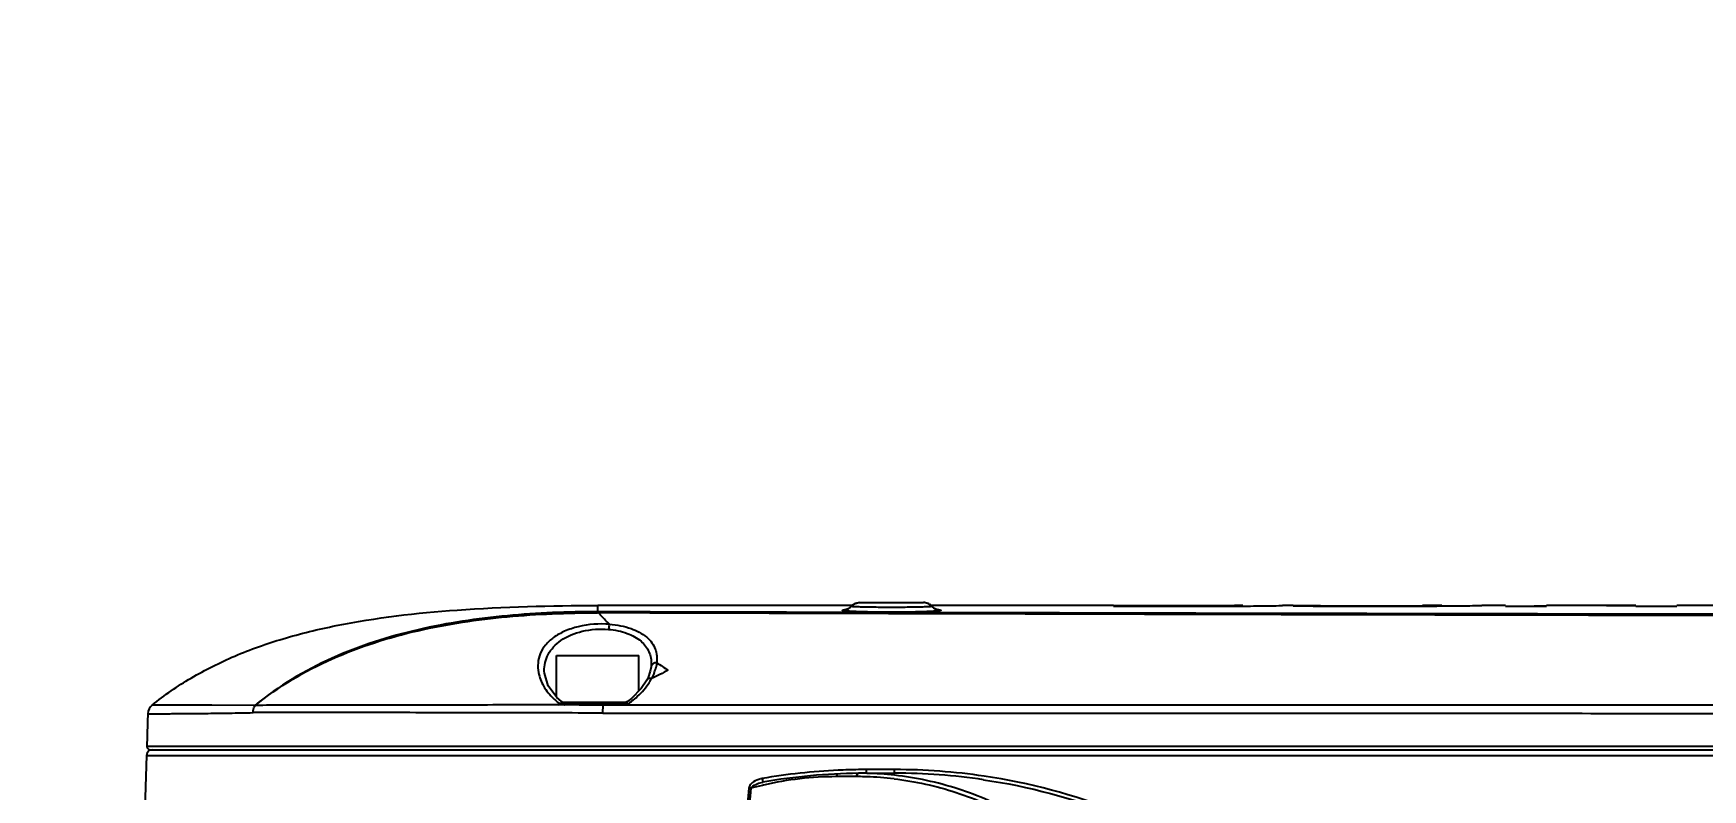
# Model space of a CAD drawing. Header units: millimetres. Extents: x 5828 to 6704, y 123 to 421.
# Drawn here: x 6568.03 to 6577.49, y 251.95 to 256.24 of the extents above; entities that cross this region are included whole.
import ezdxf

# ---------------------------------------------------------------- set-up
doc = ezdxf.new("R2010")
doc.units = ezdxf.units.MM
for name, color, linetype in [('外形图', 7, 'Continuous'), ('尺寸标注', 7, 'Continuous'), ('运动范围', 7, 'Continuous')]:
    doc.layers.add(name, color=color, linetype=linetype)
doc.styles.add('微软雅黑', font='msyh.ttc', dxfattribs={"height": 1.5})
doc.dimstyles.new('尺寸标注_1_15比例', dxfattribs={"dimtxt": 1.5, "dimasz": 1.25, "dimexe": 0.5, "dimexo": 0.4, "dimgap": 0.5, "dimtad": 1, "dimdec": 1, "dimlfac": 15, "dimdsep": 46, "dimtxsty": '微软雅黑', "dimcen": 0.09, "dimadec": 0, "dimazin": 0, "dimtp": 0.01, "dimtm": 0.01, "dimtfac": 1, "dimtdec": 1, "dimtofl": 0, "dimtmove": 0, "dimatfit": 3, "dimfxl": 1, "dimtolj": 1, "dimarcsym": 0})

# ---------------------------------------------------------------- blocks, each defined once
blk = doc.blocks.new('*D769')
at = {"layer": 'Defpoints', "color": 0}
for p in [(6596.5117, 262.0217), (6628.0363, 256.1115), (6551.3884, 249.6138), (6591.2263, 249.6258), (6637.3008, 249.6138)]:
    blk.add_point(p, dxfattribs=at)
at = {"layer": '尺寸标注', "color": 0, "lineweight": -2}
blk.add_arc((6591.1582, 249.6138), 13.5135, 15.29432, 174.69825, dxfattribs=at)
at = {"layer": '尺寸标注', "color": 0}
for points in [[(6603.9899, 253.1328), (6604.3964, 253.224), (6604.4667, 251.9587)], [(6577.4944, 250.8721), (6577.9106, 250.8528), (6577.6447, 249.6138)]]:
    blk.add_solid(points, dxfattribs=at)
at = {"layer": '尺寸标注', "color": 0, "insert": (6589.8699, 264.3502), "char_height": 1.5, "attachment_point": 5, "rotation": 4.99629, "style": '微软雅黑'}
blk.add_mtext('\\A1;-\\A1;170%%d', dxfattribs=at)

msp = doc.modelspace()

# ---------------------------------------------------------------- linework, layer by layer
at = {"layer": '外形图', "color": 7, "linetype": 'Continuous'}
for p, q in [((6572.7125, 253.0138), (6572.6853, 253.008)), ((6572.7125, 253.0138), (6573.0735, 253.0138)), ((6571.2312, 252.9554), (6571.2246, 252.9554)), ((6571.2312, 252.9554), (6571.2246, 252.9554)), ((6571.2263, 252.9614), (6571.2263, 252.9971)), ((6572.6703, 252.9971), (6571.2263, 252.9971)), ((6571.2329, 252.9614), (6571.2263, 252.9614)), ((6572.6853, 253.008), (6572.6631, 252.992)), ((6572.6631, 252.9919), (6572.6631, 252.992)), ((6574.1512, 252.9971), (6573.1157, 252.9971)), ((6573.1228, 252.992), (6573.1229, 252.9919)), ((6574.5866, 252.9956), (6574.1512, 252.9956)), ((6574.1512, 252.9934), (6574.5918, 252.9934)), ((6574.5866, 252.9934), (6574.5866, 252.9956)), ((6574.5918, 252.9956), (6574.5866, 252.9956)), ((6575.0729, 252.9961), (6575.1085, 252.9971)), ((6575.1069, 252.997), (6575.1086, 252.9971)), ((6575.1085, 252.9971), (6575.1086, 252.9971)), ((6575.1695, 252.9971), (6575.1086, 252.9971)), ((6575.324, 252.9939), (6575.324, 252.9963)), ((6575.6249, 252.993), (6575.6249, 252.9955)), ((6576.0127, 252.9971), (6575.904, 252.9963)), ((6575.9576, 252.9967), (6575.904, 252.9963)), ((6575.904, 252.9938), (6575.904, 252.9963)), ((6576.013, 252.9945), (6576.013, 252.9971)), ((6576.0687, 252.995), (6576.0968, 252.9953)), ((6576.2163, 252.9968), (6576.2406, 252.9971)), ((6576.3749, 252.9971), (6576.2406, 252.9971)), ((6576.3749, 252.9933), (6576.3749, 252.9971)), ((6576.3749, 252.9933), (6576.6062, 252.9933)), ((6576.6062, 252.9945), (6576.5375, 252.9935)), ((6576.6062, 252.9944), (6576.5375, 252.9935)), ((6576.6062, 252.9971), (6576.6062, 252.9933)), ((6576.7085, 252.9971), (6576.6062, 252.9971)), ((6577.1136, 252.9941), (6577.1196, 252.994)), ((6577.1137, 252.994), (6577.1137, 252.9968)), ((6577.2193, 252.9934), (6577.3449, 252.9934)), ((6577.3449, 252.9971), (6577.3449, 252.9934)), ((6577.695, 252.9971), (6577.3449, 252.9971)), ((6570.993, 252.4793), (6570.993, 252.7138)), ((6570.993, 252.7138), (6571.4597, 252.7138)), ((6571.4597, 252.5133), (6571.4597, 252.7138)), ((6571.5301, 252.6641), (6571.5292, 252.65)), ((6571.5292, 252.65), (6571.5292, 252.65)), ((6570.9232, 252.625), (6570.9232, 252.6258)), ((6571.5041, 252.5739), (6571.5041, 252.5738)), ((6571.0197, 252.4544), (6570.9952, 252.4763)), ((6571.0197, 252.4544), (6571.0212, 252.452)), ((6571.0197, 252.4544), (6571.0197, 252.4544)), ((6571.0269, 252.45), (6571.0197, 252.4544)), ((6571.0405, 252.4471), (6571.0269, 252.45)), ((6571.3767, 252.4471), (6571.0373, 252.4471)), ((6571.3883, 252.4497), (6571.3755, 252.4471)), ((6571.3947, 252.4532), (6571.3883, 252.4497)), ((6571.3936, 252.4521), (6571.3949, 252.4533)), ((6571.4185, 252.4713), (6571.3949, 252.4534)), ((6571.3949, 252.4533), (6571.3949, 252.4534)), ((6569.2839, 252.4316), (6568.6997, 252.4332)), ((6570.9924, 252.4342), (6570.9585, 252.4343)), ((6571.0028, 252.4342), (6570.9924, 252.4342)), ((6571.0034, 252.4335), (6570.9929, 252.4336)), ((6571.0191, 252.4341), (6571.0028, 252.4342)), ((6571.0165, 252.4375), (6571.2657, 252.4376)), ((6571.0368, 252.4341), (6571.0191, 252.4341)), ((6571.04, 252.434), (6571.0368, 252.4341)), ((6571.0404, 252.4334), (6571.0373, 252.4334)), ((6571.426, 252.4327), (6571.2573, 252.4326)), ((6571.2672, 252.4326), (6571.2573, 252.4326)), ((6571.3941, 252.4376), (6571.2657, 252.4376)), ((6571.3767, 252.4326), (6571.2672, 252.4326)), ((6571.426, 252.4327), (6571.3767, 252.4326)), ((6568.6713, 252.1635), (6568.667, 252.1482)), ((6568.6687, 252.2011), (6585.6857, 252.2011)), ((6568.6888, 252.1805), (6586.8941, 252.1805)), ((6568.667, 252.1482), (6568.6562, 251.7908)), ((6568.667, 252.1482), (6585.8254, 252.1482)), ((6572.9123, 252.0678), (6572.7508, 252.0678)), ((6572.9123, 252.0676), (6572.9099, 252.0678)), ((6572.156, 251.9952), (6572.156, 251.9952)), ((6572.1561, 251.9952), (6572.1635, 251.9967)), ((6572.6959, 252.0277), (6572.5804, 252.0277)), ((6572.752, 252.0471), (6572.911, 252.0471))]:
    msp.add_line(p, q, dxfattribs=at)
for points in [[(6573.1228, 252.992), (6573.1006, 253.008), (6573.0735, 253.0138)], [(6572.6631, 252.992), (6572.6603, 252.989), (6572.6457, 252.9783), (6572.6344, 252.9737), (6572.6306, 252.9727)], [(6573.1552, 252.9727), (6573.1552, 252.9727), (6573.1503, 252.974), (6573.1391, 252.979), (6573.1254, 252.9893), (6573.1228, 252.992)], [(6575.0729, 252.9961), (6575.0891, 252.9964), (6575.1007, 252.9968), (6575.1069, 252.997)], [(6571.5292, 252.65), (6571.5245, 252.6248), (6571.5121, 252.5901), (6571.5041, 252.5739)], [(6570.9952, 252.4763), (6570.9463, 252.542), (6570.9239, 252.6138), (6570.9232, 252.625)], [(6571.5041, 252.5738), (6571.4737, 252.5277), (6571.4185, 252.4713)], [(6568.675, 252.3838), (6568.6735, 252.341), (6568.6706, 252.2555), (6568.6687, 252.2011)], [(6569.2839, 252.4316), (6569.0383, 252.4326), (6568.8485, 252.4332), (6568.7375, 252.4334), (6568.6997, 252.4332)], [(6568.6687, 252.2011), (6568.6709, 252.1914), (6568.6783, 252.1834), (6568.6887, 252.1805)], [(6568.7003, 252.1805), (6568.6835, 252.1759), (6568.6713, 252.1635)]]:
    msp.add_lwpolyline(points, dxfattribs=at)
for centre, radius, start, end in [((6572.6136, 253.037), 0.0671, 270.01885, 284.70554), ((6572.6515, 252.7326), 0.2414, 95.02082, 96.33881), ((6572.6138, 253.0364), 0.0664, 284.72474, 290.59243), ((6572.6137, 253.0366), 0.0667, 290.59871, 299.846), ((6572.6136, 253.0367), 0.0668, 299.8751, 309.22313), ((6572.6137, 253.0366), 0.0667, 309.20985, 317.80963), ((6572.7125, 252.9472), 0.0666, 111.38631, 116.81905), ((6573.0735, 252.9472), 0.0666, 63.18486, 68.61265), ((6573.1723, 253.0367), 0.0667, 222.192, 231.15922), ((6573.1724, 253.0367), 0.0668, 231.14501, 239.45923), ((6573.1723, 253.0367), 0.0667, 239.49196, 251.08477), ((6573.1722, 253.0363), 0.0664, 251.09843, 255.14399), ((6573.1723, 253.037), 0.0671, 255.16194, 269.9808), ((6573.135, 252.7383), 0.2357, 83.57402, 84.95931), ((6574.6123, 316.9992), 64.0058, 269.981661, 270.237108), ((6575.6117, 299.8999), 46.9069, 269.45978, 270.01607), ((6575.6118, 305.3681), 52.3726, 269.68513, 270.01426), ((6575.6445, 295.7166), 42.7211, 269.97362, 270.34804), ((6575.6539, 295.9019), 42.9089, 269.96119, 270.55387), ((6575.6976, 289.8861), 36.8929, 270.62012, 270.80558), ((6576.5015, 255.1662), 2.173, 270.6343, 270.94856), ((6576.7086, 226.0465), 26.9507, 89.41996, 90.00019), ((6576.9816, 225.7989), 27.1982, 90.00043, 90.28239), ((6576.9816, 225.7979), 27.1992, 89.7218, 90.00042), ((6576.7085, 226.0395), 26.9577, 89.13888, 89.41996), ((6571.3107, 252.7067), 0.253, 338.5025, 345.11604), ((6571.3269, 252.7021), 0.2362, 345.18901, 345.71906), ((6572.7873, 254.4568), 2.1645, 235.49537, 237.56505), ((6571.202, 252.7619), 0.3751, 328.13845, 331.65782), ((6573.5908, 248.5013), 4.5722, 115.44563, 116.75926), ((6571.2233, 252.734), 0.3615, 227.12377, 231.16944), ((6571.2329, 252.7458), 0.3768, 231.14875, 232.36006), ((6571.2367, 252.7507), 0.3829, 232.35967, 233.4601), ((6571.2403, 252.7556), 0.389, 233.46078, 234.86778), ((6571.0444, 252.439), 0.0267, 157.26321, 162.32615), ((6571.0456, 252.4058), 0.0429, 118.18008, 120.61016), ((6571.032, 252.4757), 0.0314, 256.34732, 261.67396), ((6571.0424, 252.412), 0.0359, 114.54376, 118.20547), ((6571.0373, 252.4761), 0.0289, 259.23178, 269.97897), ((6571.3766, 252.4789), 0.0317, 270.0636, 283.6255), ((6571.3766, 252.4789), 0.0318, 283.65372, 292.0298), ((6571.38, 252.4785), 0.0342, 278.00491, 283.13425), ((6571.3797, 252.4799), 0.0356, 283.17194, 293.1401), ((6571.3764, 252.4793), 0.0322, 292.04704, 302.2231), ((6571.1923, 252.7595), 0.3799, 302.08893, 303.66688), ((6571.1892, 252.7641), 0.3855, 303.66534, 304.52353), ((6571.1844, 252.771), 0.3938, 304.52909, 306.80764), ((6568.7417, 252.3814), 0.0667, 129.00165, 177.95178), ((6570.8768, 212.499), 39.9353, 89.45409, 89.76587), ((6573.1683, 249.2545), 3.7083, 120.86599, 121.01885), ((6572.7501, 248.5917), 3.476, 90.73858, 92.64172), ((6572.7502, 248.5909), 3.4769, 89.98873, 90.73868), ((6572.9079, 248.5579), 3.5099, 81.64485, 89.92808), ((6572.5913, 250.1505), 1.8782, 103.27921, 105.34478), ((6572.2001, 251.8107), 0.2104, 101.29206, 103.65904), ((6572.7504, 248.5936), 3.4741, 92.64665, 99.80288), ((6572.5891, 250.1597), 1.8687, 103.04368, 103.27763), ((6572.7512, 248.5881), 3.4591, 90.74998, 99.78104), ((6572.5818, 250.1943), 1.8333, 90.04293, 103.06564), ((6572.6996, 250.3437), 1.6839, 89.81406, 90.12522), ((6572.6994, 250.3185), 1.7092, 88.2678, 89.81095), ((6572.752, 248.5678), 3.4793, 90.00008, 90.75826), ((6572.7059, 250.2269), 1.8202, 88.55652, 89.63735), ((6572.696, 250.2309), 1.7968, 83.26613, 88.24502), ((6572.7056, 250.2203), 1.8269, 83.57468, 88.55374), ((6572.9111, 248.581), 3.4661, 81.65411, 90.00221), ((6619.8772, 247.4368), 48.0079, 174.59034, 174.79589), ((6619.8698, 247.4372), 47.9892, 174.58998, 174.79556), ((6572.0027, 251.11), 0.8566, 83.88088, 84.61602)]:
    msp.add_arc(centre, radius, start, end, dxfattribs=at)
for points in [[(6572.6882, 253.0092), (6572.6959, 253.0122), (6572.7043, 253.0138), (6572.7125, 253.0138)], [(6573.0978, 253.0092), (6573.0901, 253.0122), (6573.0817, 253.0138), (6573.0735, 253.0138)], [(6572.6631, 252.9919), (6572.6685, 252.9979), (6572.6752, 253.003), (6572.6825, 253.0066)], [(6573.1229, 252.9919), (6573.1174, 252.9979), (6573.1108, 253.003), (6573.1035, 253.0066)], [(6571.5611, 252.6731), (6571.56, 252.6632), (6571.5582, 252.6534), (6571.5557, 252.6438)], [(6571.5461, 252.614), (6571.542, 252.6037), (6571.5374, 252.5936), (6571.5322, 252.5838)], [(6571.0189, 252.4471), (6571.0183, 252.4451), (6571.0178, 252.4431), (6571.0173, 252.4411)], [(6571.0189, 252.4471), (6571.0208, 252.4463), (6571.0226, 252.4457), (6571.0246, 252.4452)], [(6571.0212, 252.452), (6571.0245, 252.4499), (6571.0282, 252.4484), (6571.0319, 252.4476)], [(6571.0274, 252.4447), (6571.0296, 252.4456), (6571.0319, 252.4465), (6571.0343, 252.4469)], [(6571.0343, 252.4469), (6571.0353, 252.447), (6571.0363, 252.4471), (6571.0373, 252.4471)], [(6571.3766, 252.4471), (6571.3788, 252.4471), (6571.381, 252.4465), (6571.3829, 252.4456)], [(6571.3829, 252.4456), (6571.3835, 252.4453), (6571.3842, 252.445), (6571.3848, 252.4447)], [(6571.3848, 252.4447), (6571.387, 252.4435), (6571.389, 252.442), (6571.391, 252.4404)], [(6571.0165, 252.4375), (6571.0188, 252.4394), (6571.0212, 252.4412), (6571.0238, 252.4427)], [(6571.0173, 252.4411), (6571.017, 252.4399), (6571.0167, 252.4387), (6571.0165, 252.4375)], [(6571.391, 252.4404), (6571.392, 252.4395), (6571.3931, 252.4386), (6571.3941, 252.4376)], [(6573.4142, 252.0104), (6573.6693, 251.9729), (6573.9219, 251.9062), (6574.1614, 251.8109)], [(6574.168, 251.8295), (6573.9276, 251.9256), (6573.6739, 251.9927), (6573.4179, 252.0305)]]:
    msp.add_open_spline(points, degree=3, dxfattribs=at)
for points, knots in [([(6568.6997, 252.4332), (6568.7693, 252.4896), (6568.9196, 252.5933), (6569.1701, 252.7176), (6569.4468, 252.8154), (6569.8661, 252.9171), (6570.4639, 252.9851), (6570.9603, 252.9972), (6571.2263, 252.9971)], [0, 0, 0, 0, 0.101904, 0.206901, 0.317403, 0.435178, 0.697301, 1, 1, 1, 1]), ([(6571.2263, 252.9614), (6571.0554, 252.9619), (6570.7133, 252.9489), (6570.2046, 252.8735), (6569.7133, 252.7176), (6569.4158, 252.54), (6569.2839, 252.4316)], [0, 0, 0, 0, 0.250084, 0.500156, 0.750186, 1, 1, 1, 1]), ([(6569.2839, 252.4315), (6569.4166, 252.5383), (6569.7144, 252.7133), (6570.2047, 252.8679), (6570.7124, 252.9427), (6571.0539, 252.9557), (6571.2246, 252.9554)], [0, 0, 0, 0, 0.249738, 0.499689, 0.74977, 1, 1, 1, 1]), ([(6571.2246, 252.9554), (6571.2248, 252.9568), (6571.2252, 252.9587), (6571.2257, 252.9611), (6571.2263, 252.9614)], [0, 0, 0, 0, 0.684566, 1, 1, 1, 1]), ([(6571.2312, 252.9554), (6571.2314, 252.9568), (6571.2319, 252.9587), (6571.2324, 252.9611), (6571.2329, 252.9614)], [0, 0, 0, 0, 0.685656, 1, 1, 1, 1]), ([(6583.6263, 252.9329), (6582.5927, 252.9315), (6580.5257, 252.9351), (6577.4259, 252.9399), (6574.3279, 252.9469), (6572.2632, 252.9525), (6571.2312, 252.9554)], [0, 0, 0, 0, 0.250176, 0.500278, 0.75024, 1, 1, 1, 1]), ([(6571.2937, 252.8906), (6571.288, 252.8961), (6571.2667, 252.9172), (6571.246, 252.939), (6571.2313, 252.9554)], [0, 0, 0, 0, 0.262882, 1, 1, 1, 1]), ([(6583.6264, 252.9421), (6583.1096, 252.9413), (6582.0761, 252.9424), (6580.5259, 252.9438), (6578.976, 252.9451), (6576.9102, 252.9484), (6574.3292, 252.9533), (6572.2647, 252.9586), (6571.2329, 252.9614)], [0, 0, 0, 0, 0.125092, 0.250173, 0.375237, 0.500275, 0.750239, 1, 1, 1, 1]), ([(6572.6548, 252.9644), (6572.6486, 252.9648), (6572.6385, 252.9654), (6572.6241, 252.9672), (6572.6186, 252.9674), (6572.6132, 252.9693), (6572.6137, 252.97)], [0, 0, 0, 0, 0.440375, 0.758792, 0.944413, 1, 1, 1, 1]), ([(6572.6137, 252.97), (6572.6137, 252.9703), (6572.6149, 252.9709), (6572.6183, 252.9718), (6572.622, 252.9723), (6572.6248, 252.9726)], [0, 0, 0, 0, 0.084689, 0.274129, 1, 1, 1, 1]), ([(6573.1304, 252.9644), (6573.0964, 252.9623), (6573.017, 252.9598), (6572.8923, 252.9586), (6572.7677, 252.9599), (6572.6885, 252.9623), (6572.6548, 252.9644)], [0, 0, 0, 0, 0.214464, 0.500757, 0.786623, 1, 1, 1, 1]), ([(6573.1229, 252.9919), (6573.1229, 252.9915), (6573.1206, 252.9913), (6573.118, 252.9907), (6573.1121, 252.9904), (6573.1047, 252.9898), (6573.095, 252.9894), (6573.0784, 252.9887), (6573.0534, 252.988), (6573.019, 252.9873), (6572.9798, 252.9868), (6572.9372, 252.9865), (6572.893, 252.9863), (6572.8488, 252.9865), (6572.8062, 252.9868), (6572.767, 252.9873), (6572.7326, 252.988), (6572.7075, 252.9887), (6572.691, 252.9894), (6572.6813, 252.9898), (6572.6738, 252.9904), (6572.668, 252.9907), (6572.6653, 252.9913), (6572.6631, 252.9915), (6572.6631, 252.9919)], [0, 0, 0, 0, 0.002635, 0.009926, 0.0219, 0.038474, 0.059479, 0.084707, 0.146908, 0.222641, 0.30899, 0.402626, 0.499976, 0.597327, 0.69097, 0.777333, 0.853081, 0.915292, 0.94052, 0.961523, 0.978097, 0.99007, 0.997362, 1, 1, 1, 1]), ([(6573.1723, 252.97), (6573.1728, 252.9693), (6573.1673, 252.9674), (6573.1617, 252.9672), (6573.1469, 252.9653), (6573.1366, 252.9648), (6573.1304, 252.9644)], [0, 0, 0, 0, 0.055593, 0.241325, 0.559846, 1, 1, 1, 1]), ([(6573.1614, 252.9726), (6573.1642, 252.9722), (6573.1678, 252.9718), (6573.1712, 252.9709), (6573.1723, 252.9703), (6573.1723, 252.97)], [0, 0, 0, 0, 0.725449, 0.914923, 1, 1, 1, 1]), ([(6574.8236, 252.9962), (6574.8072, 252.996), (6574.7299, 252.9957), (6574.6527, 252.9956), (6574.5918, 252.9956)], [0, 0, 0, 0, 0.212122, 1, 1, 1, 1]), ([(6574.885, 252.997), (6574.8834, 252.997), (6574.8629, 252.9964), (6574.8424, 252.9963), (6574.8236, 252.9962)], [0, 0, 0, 0, 0.079906, 1, 1, 1, 1]), ([(6574.8771, 252.994), (6574.8995, 252.9941), (6574.9647, 252.9945), (6575.03, 252.9951), (6575.0729, 252.9961)], [0, 0, 0, 0, 0.341994, 1, 1, 1, 1]), ([(6575.324, 252.9963), (6575.3111, 252.9962), (6575.2789, 252.9955), (6575.2274, 252.996), (6575.1888, 252.9953), (6575.1695, 252.9951)], [0, 0, 0, 0, 0.250005, 0.624997, 1, 1, 1, 1]), ([(6577.1196, 252.994), (6577.1262, 252.9939), (6577.1595, 252.9935), (6577.1927, 252.9934), (6577.2193, 252.9934)], [0, 0, 0, 0, 0.201205, 1, 1, 1, 1]), ([(6571.2937, 252.8907), (6571.2346, 252.8954), (6571.1464, 252.889), (6571.0408, 252.8547), (6570.977, 252.8194), (6570.9292, 252.7759), (6570.8983, 252.726), (6570.885, 252.6718), (6570.8875, 252.6354), (6570.8909, 252.6176)], [0, 0, 0, 0, 0.317852, 0.463877, 0.592997, 0.705839, 0.807192, 0.903141, 1, 1, 1, 1]), ([(6570.9232, 252.6258), (6570.9226, 252.6577), (6570.9384, 252.7271), (6571.0196, 252.8104), (6571.1427, 252.8594), (6571.2382, 252.866), (6571.2879, 252.8617)], [0, 0, 0, 0, 0.197343, 0.418203, 0.691522, 1, 1, 1, 1]), ([(6571.2937, 252.8906), (6571.2919, 252.8868), (6571.2896, 252.8771), (6571.2884, 252.8674), (6571.2879, 252.8617)], [0, 0, 0, 0, 0.42292, 1, 1, 1, 1]), ([(6571.2879, 252.8617), (6571.3238, 252.8586), (6571.3894, 252.846), (6571.4719, 252.8028), (6571.522, 252.738), (6571.5305, 252.6879), (6571.5301, 252.6641)], [0, 0, 0, 0, 0.313508, 0.574435, 0.792508, 1, 1, 1, 1]), ([(6571.2937, 252.8906), (6571.3351, 252.8876), (6571.41, 252.8745), (6571.4914, 252.8322), (6571.5343, 252.7877), (6571.5606, 252.7402), (6571.5643, 252.6989), (6571.5611, 252.6731)], [0, 0, 0, 0, 0.322383, 0.583341, 0.694781, 0.797958, 1, 1, 1, 1]), ([(6571.5611, 252.6731), (6571.5536, 252.6732), (6571.5389, 252.6697), (6571.53, 252.6565), (6571.5292, 252.65)], [0, 0, 0, 0, 0.536334, 1, 1, 1, 1]), ([(6570.8909, 252.6176), (6570.8961, 252.591), (6570.9174, 252.5358), (6570.9547, 252.4901), (6570.9773, 252.4691)], [0, 0, 0, 0, 0.468039, 1, 1, 1, 1]), ([(6571.4204, 252.4557), (6571.431, 252.4636), (6571.469, 252.4951), (6571.5016, 252.5332), (6571.5206, 252.5638)], [0, 0, 0, 0, 0.268564, 1, 1, 1, 1]), ([(6571.5322, 252.5838), (6571.5266, 252.5849), (6571.5156, 252.585), (6571.5064, 252.5781), (6571.5041, 252.5739)], [0, 0, 0, 0, 0.544993, 1, 1, 1, 1]), ([(6571.0212, 252.452), (6571.0211, 252.4518), (6571.0205, 252.451), (6571.0201, 252.4501), (6571.0198, 252.4493)], [0, 0, 0, 0, 0.18961, 1, 1, 1, 1]), ([(6571.2657, 252.4376), (6571.2658, 252.439), (6571.266, 252.4413), (6571.2663, 252.4444), (6571.2666, 252.446), (6571.2669, 252.4471), (6571.2672, 252.4471)], [0, 0, 0, 0, 0.417558, 0.729117, 0.923505, 1, 1, 1, 1]), ([(6571.3936, 252.451), (6571.3936, 252.4512), (6571.3936, 252.4515), (6571.3936, 252.4519), (6571.3936, 252.4521)], [0, 0, 0, 0, 0.566415, 1, 1, 1, 1]), ([(6571.3937, 252.4471), (6571.3937, 252.4475), (6571.3936, 252.4488), (6571.3936, 252.4501), (6571.3936, 252.451)], [0, 0, 0, 0, 0.30102, 1, 1, 1, 1]), ([(6571.3941, 252.4376), (6571.3941, 252.4385), (6571.3939, 252.4417), (6571.3937, 252.4449), (6571.3937, 252.4471)], [0, 0, 0, 0, 0.288625, 1, 1, 1, 1]), ([(6568.675, 252.3838), (6568.675, 252.384), (6568.6763, 252.3836), (6568.6777, 252.384), (6568.681, 252.3838), (6568.6852, 252.384), (6568.6907, 252.384), (6568.7004, 252.384), (6568.7155, 252.3841), (6568.7372, 252.3842), (6568.7636, 252.3843), (6568.7947, 252.3844), (6568.8454, 252.3847), (6568.9199, 252.3852), (6569.0224, 252.3862), (6569.1417, 252.3879), (6569.2267, 252.3894), (6569.2719, 252.3902)], [0, 0, 0, 0, 0.001031, 0.004115, 0.009242, 0.016403, 0.02559, 0.036793, 0.065209, 0.101579, 0.145839, 0.197922, 0.257766, 0.400363, 0.572566, 0.773065, 1, 1, 1, 1]), ([(6569.2719, 252.3902), (6569.272, 252.3939), (6569.2733, 252.4083), (6569.2782, 252.4225), (6569.2839, 252.4316)], [0, 0, 0, 0, 0.260516, 1, 1, 1, 1]), ([(6571.256, 252.3875), (6571.0695, 252.3888), (6570.7047, 252.3882), (6570.0433, 252.391), (6569.5685, 252.3906), (6569.2719, 252.3902)], [0, 0, 0, 0, 0.282054, 0.551495, 1, 1, 1, 1]), ([(6570.9585, 252.4343), (6570.7999, 252.4346), (6570.4917, 252.4329), (6570.0487, 252.4312), (6569.6491, 252.4324), (6569.3991, 252.4319), (6569.2839, 252.4315)], [0, 0, 0, 0, 0.284096, 0.552124, 0.793582, 1, 1, 1, 1]), ([(6571.256, 252.3875), (6571.256, 252.3916), (6571.2562, 252.4067), (6571.2566, 252.4217), (6571.2573, 252.4326)], [0, 0, 0, 0, 0.276745, 1, 1, 1, 1]), ([(6571.256, 252.3875), (6572.2858, 252.387), (6573.831, 252.3861), (6575.8916, 252.3869), (6577.438, 252.3861), (6578.9847, 252.3842), (6580.5316, 252.3865), (6582.0786, 252.3917), (6583.11, 252.3857), (6583.6256, 252.3818)], [0, 0, 0, 0, 0.249761, 0.37474, 0.49976, 0.624804, 0.749863, 0.87493, 1, 1, 1, 1]), ([(6579.4924, 252.4325), (6578.1474, 252.4329), (6575.4586, 252.4325), (6572.7698, 252.4333), (6571.426, 252.4327)], [0, 0, 0, 0, 0.500241, 1, 1, 1, 1]), ([(6572.752, 252.0471), (6572.7518, 252.0471), (6572.7517, 252.0479), (6572.7513, 252.0496), (6572.7511, 252.0541), (6572.7509, 252.0602), (6572.7508, 252.0651), (6572.7508, 252.0678)], [0, 0, 0, 0, 0.02221, 0.080138, 0.297508, 0.62183, 1, 1, 1, 1]), ([(6572.911, 252.0471), (6572.9108, 252.0471), (6572.9107, 252.0479), (6572.9104, 252.0496), (6572.9102, 252.0541), (6572.9099, 252.0602), (6572.9099, 252.0651), (6572.9099, 252.0678)], [0, 0, 0, 0, 0.022092, 0.079989, 0.29737, 0.62175, 1, 1, 1, 1]), ([(6572.1504, 252.0152), (6572.1359, 252.0116), (6572.1181, 252.0047), (6572.1003, 251.991), (6572.0922, 251.9833), (6572.086, 251.9737), (6572.084, 251.9665), (6572.0831, 251.9628)], [0, 0, 0, 0, 0.498584, 0.623765, 0.749498, 0.874241, 1, 1, 1, 1]), ([(6572.0943, 251.9617), (6572.1, 251.972), (6572.1223, 251.985), (6572.1444, 251.9924), (6572.156, 251.9952)], [0, 0, 0, 0, 0.496156, 1, 1, 1, 1]), ([(6572.1589, 252.017), (6572.1596, 252.013), (6572.1608, 252.0065), (6572.1621, 251.9999), (6572.163, 251.9976)], [0, 0, 0, 0, 0.619277, 1, 1, 1, 1]), ([(6572.163, 251.9976), (6572.1631, 251.9974), (6572.1632, 251.9971), (6572.1634, 251.9967), (6572.1635, 251.9967)], [0, 0, 0, 0, 0.708374, 1, 1, 1, 1]), ([(6572.5842, 252.0428), (6572.5836, 252.0418), (6572.5813, 252.0371), (6572.5805, 252.0318), (6572.5804, 252.0277)], [0, 0, 0, 0, 0.21831, 1, 1, 1, 1]), ([(6572.6959, 252.0277), (6572.696, 252.0317), (6572.6969, 252.0385), (6572.7007, 252.045), (6572.7033, 252.0464)], [0, 0, 0, 0, 0.579589, 1, 1, 1, 1]), ([(6572.9067, 252.0153), (6573.026, 252.0013), (6573.2637, 251.9489), (6573.4872, 251.8516), (6573.5924, 251.7905)], [0, 0, 0, 0, 0.496853, 1, 1, 1, 1]), ([(6573.6086, 251.8109), (6573.5004, 251.8708), (6573.2735, 251.9697), (6573.0314, 252.022), (6572.9101, 252.0357)], [0, 0, 0, 0, 0.503079, 1, 1, 1, 1])]:
    msp.add_open_spline(points, degree=3, knots=knots, dxfattribs=at)
at = {"layer": '运动范围', "color": 0, "linetype": 'Continuous', "lineweight": 0}
msp.add_arc((6591.2263, 249.6198), 37.378, 10, 350, dxfattribs=at)

# ---------------------------------------------------------------- dimensions: what is measured, and where the dimension line sits
at = {"layer": '尺寸标注'}
dim = msp.add_angular_dim_2l(base=(6596.5117, 262.0217), line1=((6551.3884, 249.6138), (6637.3008, 249.6138)), line2=((6628.0363, 256.1115), (6591.2263, 249.6258)), text='\\A1;-<>', dimstyle='尺寸标注_1_15比例', override={"dimtxsty": '微软雅黑'}, dxfattribs=at)
dim.commit()
dim.dimension.update_dxf_attribs({"geometry": '*D769', "text_midpoint": (6589.9813, 263.076), "dimtype": 162})

doc.saveas('drawing.dxf')
